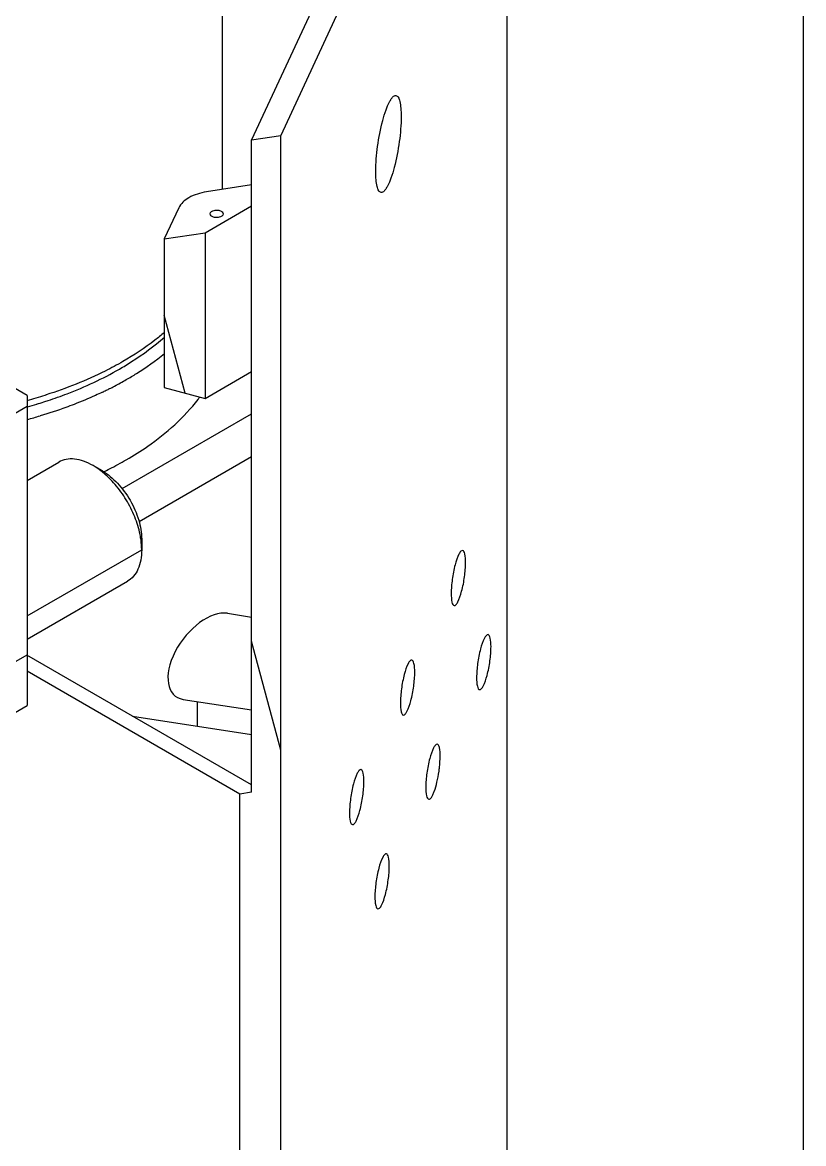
# Model space of a CAD drawing. Header units: millimetres. Extents: x 0 to 1189, y 0 to 841.
# Drawn here: x 1069.7 to 1189, y 201.2 to 372.4 of the extents above; entities that cross this region are included whole.
import ezdxf

# ---------------------------------------------------------------- set-up
doc = ezdxf.new("R2010")
doc.units = ezdxf.units.MM
doc.header["$LTSCALE"] = 65.395
doc.layers.get('0').update_dxf_attribs({"linetype": 'CONTINUOUS'})
doc.layers.add('AXIS', color=7, linetype='CONTINUOUS')
doc.layers.add('SURFACES', color=7, linetype='CONTINUOUS')

msp = doc.modelspace()

# ---------------------------------------------------------------- hatches: boundary and pattern name
at = {"linetype": 'Continuous'}
h = msp.add_hatch(dxfattribs=at)
h.set_pattern_fill('DEFAULT__2', color=2, scale=24.760129, angle=285, style=0, pattern_type=0)
h.set_pattern_definition([(285, (0, 0), (23.91645, 6.4084), [])])
edge = h.paths.add_edge_path()
edge.add_line((972.14, 59.58), (1104.7, 80.09))
edge.add_line((972.14, 80), (972.14, 59.58))
edge.add_line((972.14, 80), (1102.91, 100.23))
edge.add_line((1102.91, 100.23), (1102.91, 254.54))
edge.add_line((1104.7, 254.82), (1102.91, 254.54))
edge.add_line((1104.7, 254.82), (1104.7, 354.43))
edge.add_line((1104.7, 354.43), (1109.16, 355.12))
edge.add_line((1109.16, 77.51), (1109.16, 355.12))
edge.add_line((1109.16, 77.51), (1104.7, 76.82))
edge.add_line((1104.7, 76.82), (1104.7, 80.09))
edge = h.paths.add_edge_path()
edge.add_line((985.56, 322.94), (972.18, 320.87))
edge.add_line((985.56, 322.94), (985.56, 304.65))
edge.add_line((972.18, 302.58), (985.56, 304.65))
edge.add_line((972.18, 320.87), (972.18, 302.58))
edge = h.paths.add_edge_path()
edge.add_line((1091.36, 339.31), (1097.6, 340.27))
edge.add_line((1097.6, 340.27), (1097.6, 314.96))
edge.add_line((1091.36, 316.63), (1097.6, 314.96))
edge.add_line((1091.36, 339.31), (1091.36, 316.63))

# ---------------------------------------------------------------- linework, layer by layer
at = {"color": 7, "linetype": 'Continuous'}
for p, q in [((1189, 0), (1189, 841)), ((1139.26, 428.9), (1104.7, 354.43)), ((1143.72, 429.59), (1109.16, 355.12)), ((1070.41, 315.42), (985.56, 364.41)), ((1104.7, 354.43), (1109.16, 355.12)), ((1104.7, 254.82), (1104.7, 354.43)), ((1109.16, 77.51), (1109.16, 355.12)), ((1104.7, 347.56), (1097.8, 346.49)), ((1097.6, 340.27), (1104.7, 344.37)), ((1093.56, 344.04), (1091.36, 339.31)), ((1091.36, 339.31), (1097.6, 340.27)), ((1091.36, 339.31), (1091.36, 316.63)), ((1097.6, 340.27), (1097.6, 314.96)), ((1097.6, 314.96), (1104.7, 319.06)), ((1070.41, 315.42), (1070.41, 268.06)), ((1091.36, 316.63), (1097.6, 314.96)), ((1033.64, 292.55), (1070.41, 313.78)), ((1070.41, 313.67), (1070.44, 313.68)), ((1070.42, 313.66), (1070.45, 313.67)), ((1084.93, 301.19), (1104.7, 312.6)), ((1070.41, 302.44), (1075.23, 305.22)), ((1087.52, 296.15), (1104.7, 306.07)), ((1081.9, 303.89), (1080.48, 304.7)), ((1087.91, 293.48), (1087.91, 291.84)), ((1070.41, 281.74), (1087.91, 291.84)), ((1070.41, 278.19), (1085.73, 287.04)), ((1101.02, 282.15), (1104.7, 281.58)), ((1033.64, 254.59), (1070.41, 275.82)), ((1104.7, 255.96), (1070.39, 275.77)), ((1102.91, 254.54), (1070.41, 273.31)), ((1094.26, 269.01), (1104.7, 267.4)), ((1065.46, 265.2), (1070.41, 268.06)), ((1086.51, 266.46), (1104.7, 263.65)), ((1104.7, 254.82), (1102.91, 254.54)), ((1102.91, 100.23), (1102.91, 254.54))]:
    msp.add_line(p, q, dxfattribs=at)
at = {"color": 9, "linetype": 'Continuous'}
for centre, radius, start, end in [((1051.57, 384.04), 71.89, 285.1961, 287.4912), ((1052.14, 382.23), 70, 287.497, 287.6107)]:
    msp.add_arc(centre, radius, start, end, dxfattribs=at)
at = {"color": 7, "linetype": 'Continuous'}
for centre, radius, start, end in [((1075.45, 330.93), 26.52, 322.593, 323.5677), ((1051.23, 382.66), 71.62, 285.5661, 286.7527), ((1051.76, 380.88), 69.76, 286.7537, 287.6952), ((1052.16, 379.63), 68.45, 287.6964, 288.264), ((1075.19, 291.63), 12.73, 6.9359, 10.075)]:
    msp.add_arc(centre, radius, start, end, dxfattribs=at)
for points, knots in [([(1084.51, 319.44), (1085.14, 319.81), (1087.54, 321.27), (1089.81, 322.95), (1091.37, 324.32)], [0, 0, 0, 0, 0.259143, 1, 1, 1, 1]), ([(1073.61, 314.63), (1074.59, 314.96), (1078.34, 316.29), (1081.96, 317.97), (1084.51, 319.44)], [0, 0, 0, 0, 0.259572, 1, 1, 1, 1]), ([(1085.56, 305.59), (1086.68, 306.23), (1090.73, 308.79), (1094.39, 312.04), (1096.52, 314.82)], [0, 0, 0, 0, 0.270132, 1, 1, 1, 1]), ([(1080.48, 304.7), (1080.02, 304.97), (1079.11, 305.41), (1077.7, 305.75), (1076.38, 305.71), (1075.58, 305.42), (1075.23, 305.22)], [0, 0, 0, 0, 0.289801, 0.54905, 0.782229, 1, 1, 1, 1]), ([(1082.1, 303.76), (1082.4, 303.9), (1083.57, 304.48), (1084.72, 305.1), (1085.56, 305.59)], [0, 0, 0, 0, 0.254117, 1, 1, 1, 1]), ([(1082.13, 303.54), (1082, 303.65), (1081.48, 304.07), (1080.92, 304.45), (1080.48, 304.7)], [0, 0, 0, 0, 0.259169, 1, 1, 1, 1]), ([(1081.9, 303.89), (1082.75, 303.39), (1084.37, 302.04), (1086.25, 299.46), (1087.54, 296.54), (1087.91, 294.46), (1087.91, 293.48)], [0, 0, 0, 0, 0.237219, 0.499999, 0.762775, 1, 1, 1, 1]), ([(1087.72, 293.86), (1087.56, 294.77), (1087.04, 296.6), (1085.8, 299.2), (1084.17, 301.57), (1082.84, 302.94), (1082.13, 303.54)], [0, 0, 0, 0, 0.243449, 0.500002, 0.756549, 1, 1, 1, 1]), ([(1087.91, 291.84), (1087.91, 291.95), (1087.9, 292.39), (1087.86, 292.84), (1087.82, 293.17)], [0, 0, 0, 0, 0.243262, 1, 1, 1, 1]), ([(1087.91, 291.84), (1087.91, 291.31), (1087.83, 290.3), (1087.42, 288.91), (1086.73, 287.78), (1086.08, 287.24), (1085.73, 287.04)], [0, 0, 0, 0, 0.289805, 0.549049, 0.782232, 1, 1, 1, 1])]:
    msp.add_open_spline(points, degree=3, knots=knots, dxfattribs=at)
at = {"color": 9, "linetype": 'Continuous'}
for points, knots in [([(1091.36, 325.02), (1090.89, 324.62), (1088.89, 322.99), (1086.73, 321.57), (1085.03, 320.59)], [0, 0, 0, 0, 0.240402, 1, 1, 1, 1]), ([(1085.03, 320.59), (1084.15, 320.08), (1080.39, 318.07), (1076.41, 316.49), (1073.31, 315.51)], [0, 0, 0, 0, 0.238715, 1, 1, 1, 1])]:
    msp.add_open_spline(points, degree=3, knots=knots, dxfattribs=at)
at = {"layer": 'AXIS', "color": 7, "linetype": 'Continuous'}
msp.add_line((1096.41, 264.93), (1096.41, 268.68), dxfattribs=at)
msp.add_ellipse((1097.64, 275.58), major_axis=(4.57, 6.08), ratio=0.565745, start_param=0.294003, end_param=3.435595, dxfattribs=at)
for points, knots in [([(1123.66, 349.63), (1123.66, 350.91), (1123.89, 353.52), (1124.49, 356.65), (1125.17, 358.91), (1125.61, 360.01), (1126, 360.67), (1126.28, 361.05), (1126.58, 361.25), (1126.75, 361.22)], [0, 0, 0, 0, 0.310808, 0.635531, 0.774092, 0.883589, 0.925413, 0.958197, 1, 1, 1, 1]), ([(1126.75, 361.22), (1126.89, 361.2), (1127.18, 360.9), (1127.37, 360.21), (1127.52, 359.21), (1127.54, 358.43), (1127.54, 357.99)], [0, 0, 0, 0, 0.122261, 0.324572, 0.620348, 1, 1, 1, 1]), ([(1127.54, 357.99), (1127.54, 356.72), (1127.31, 354.11), (1126.72, 350.97), (1126.04, 348.72), (1125.59, 347.61), (1125.21, 346.95), (1124.93, 346.58), (1124.63, 346.37), (1124.46, 346.4)], [0, 0, 0, 0, 0.310808, 0.635531, 0.774092, 0.883589, 0.925413, 0.958197, 1, 1, 1, 1]), ([(1124.46, 346.4), (1124.32, 346.42), (1124.02, 346.73), (1123.83, 347.41), (1123.68, 348.42), (1123.66, 349.19), (1123.66, 349.63)], [0, 0, 0, 0, 0.122261, 0.324572, 0.620348, 1, 1, 1, 1]), ([(1136.93, 291.74), (1136.83, 291.75), (1136.57, 291.57), (1136.17, 290.85), (1135.69, 289.39), (1135.31, 287.37), (1135.18, 285.89), (1135.18, 285.17)], [0, 0, 0, 0, 0.041763, 0.11613, 0.363934, 0.688881, 1, 1, 1, 1]), ([(1137.38, 289.91), (1137.38, 290.35), (1137.35, 290.93), (1137.17, 291.55), (1137.01, 291.72), (1136.93, 291.74)], [0, 0, 0, 0, 0.674913, 0.87755, 1, 1, 1, 1]), ([(1135.63, 283.34), (1135.73, 283.32), (1135.98, 283.5), (1136.39, 284.23), (1136.87, 285.68), (1137.25, 287.7), (1137.38, 289.18), (1137.38, 289.91)], [0, 0, 0, 0, 0.041763, 0.11613, 0.363934, 0.688881, 1, 1, 1, 1]), ([(1135.18, 285.17), (1135.18, 284.73), (1135.21, 284.14), (1135.38, 283.52), (1135.55, 283.35), (1135.63, 283.34)], [0, 0, 0, 0, 0.674913, 0.87755, 1, 1, 1, 1]), ([(1140.81, 278.89), (1140.72, 278.9), (1140.46, 278.72), (1140.05, 278), (1139.57, 276.54), (1139.19, 274.52), (1139.06, 273.04), (1139.06, 272.32)], [0, 0, 0, 0, 0.041763, 0.11613, 0.363934, 0.688881, 1, 1, 1, 1]), ([(1141.26, 277.06), (1141.26, 277.5), (1141.23, 278.08), (1141.06, 278.7), (1140.89, 278.87), (1140.81, 278.89)], [0, 0, 0, 0, 0.674913, 0.87755, 1, 1, 1, 1]), ([(1139.51, 270.49), (1139.61, 270.47), (1139.87, 270.65), (1140.27, 271.38), (1140.75, 272.83), (1141.13, 274.85), (1141.26, 276.33), (1141.26, 277.06)], [0, 0, 0, 0, 0.041763, 0.11613, 0.363934, 0.688881, 1, 1, 1, 1]), ([(1129.17, 275.01), (1129.07, 275.02), (1128.81, 274.84), (1128.41, 274.12), (1127.93, 272.66), (1127.55, 270.64), (1127.42, 269.16), (1127.42, 268.44)], [0, 0, 0, 0, 0.041763, 0.11613, 0.363934, 0.688881, 1, 1, 1, 1]), ([(1129.62, 273.18), (1129.62, 273.62), (1129.59, 274.2), (1129.41, 274.82), (1129.24, 274.99), (1129.17, 275.01)], [0, 0, 0, 0, 0.674913, 0.87755, 1, 1, 1, 1]), ([(1127.86, 266.61), (1127.96, 266.59), (1128.22, 266.77), (1128.62, 267.5), (1129.1, 268.95), (1129.48, 270.97), (1129.62, 272.45), (1129.62, 273.18)], [0, 0, 0, 0, 0.041763, 0.11613, 0.363934, 0.688881, 1, 1, 1, 1]), ([(1139.06, 272.32), (1139.06, 271.88), (1139.09, 271.3), (1139.27, 270.67), (1139.43, 270.5), (1139.51, 270.49)], [0, 0, 0, 0, 0.674913, 0.87755, 1, 1, 1, 1]), ([(1127.42, 268.44), (1127.42, 268), (1127.44, 267.41), (1127.62, 266.79), (1127.79, 266.62), (1127.86, 266.61)], [0, 0, 0, 0, 0.674913, 0.87755, 1, 1, 1, 1]), ([(1133.05, 262.16), (1132.95, 262.17), (1132.69, 261.99), (1132.29, 261.27), (1131.81, 259.81), (1131.43, 257.79), (1131.3, 256.31), (1131.3, 255.59)], [0, 0, 0, 0, 0.041763, 0.11613, 0.363934, 0.688881, 1, 1, 1, 1]), ([(1133.5, 260.33), (1133.5, 260.77), (1133.47, 261.35), (1133.29, 261.97), (1133.13, 262.14), (1133.05, 262.16)], [0, 0, 0, 0, 0.674913, 0.87755, 1, 1, 1, 1]), ([(1133.32, 258.03), (1133.35, 258.23), (1133.44, 258.99), (1133.5, 259.76), (1133.5, 260.33)], [0, 0, 0, 0, 0.265975, 1, 1, 1, 1]), ([(1121.4, 258.28), (1121.3, 258.29), (1121.05, 258.11), (1120.64, 257.39), (1120.16, 255.93), (1119.78, 253.91), (1119.65, 252.43), (1119.65, 251.71)], [0, 0, 0, 0, 0.041763, 0.11613, 0.363934, 0.688881, 1, 1, 1, 1]), ([(1121.85, 256.45), (1121.85, 256.88), (1121.82, 257.47), (1121.65, 258.09), (1121.48, 258.26), (1121.4, 258.28)], [0, 0, 0, 0, 0.674913, 0.87755, 1, 1, 1, 1]), ([(1131.75, 253.76), (1131.91, 253.73), (1132.17, 254.04), (1132.39, 254.46), (1132.71, 255.24), (1133.04, 256.43), (1133.24, 257.47), (1133.32, 258.03)], [0, 0, 0, 0, 0.105593, 0.201102, 0.324464, 0.637847, 1, 1, 1, 1]), ([(1120.1, 249.88), (1120.2, 249.86), (1120.46, 250.04), (1120.86, 250.76), (1121.34, 252.22), (1121.72, 254.24), (1121.85, 255.72), (1121.85, 256.45)], [0, 0, 0, 0, 0.041763, 0.11613, 0.363934, 0.688881, 1, 1, 1, 1]), ([(1131.3, 255.59), (1131.3, 255.15), (1131.33, 254.57), (1131.5, 253.94), (1131.67, 253.77), (1131.75, 253.76)], [0, 0, 0, 0, 0.674913, 0.87755, 1, 1, 1, 1]), ([(1119.65, 251.71), (1119.65, 251.27), (1119.68, 250.68), (1119.86, 250.06), (1120.02, 249.89), (1120.1, 249.88)], [0, 0, 0, 0, 0.674913, 0.87755, 1, 1, 1, 1]), ([(1125.28, 245.43), (1125.19, 245.44), (1124.93, 245.26), (1124.52, 244.54), (1124.05, 243.08), (1123.66, 241.06), (1123.53, 239.58), (1123.53, 238.86)], [0, 0, 0, 0, 0.041763, 0.11613, 0.363934, 0.688881, 1, 1, 1, 1]), ([(1125.73, 243.6), (1125.73, 244.04), (1125.7, 244.62), (1125.53, 245.24), (1125.36, 245.41), (1125.28, 245.43)], [0, 0, 0, 0, 0.674913, 0.87755, 1, 1, 1, 1]), ([(1123.98, 237.03), (1124.08, 237.01), (1124.34, 237.19), (1124.74, 237.92), (1125.22, 239.37), (1125.6, 241.39), (1125.73, 242.87), (1125.73, 243.6)], [0, 0, 0, 0, 0.041763, 0.11613, 0.363934, 0.688881, 1, 1, 1, 1]), ([(1123.53, 238.86), (1123.53, 238.42), (1123.56, 237.84), (1123.74, 237.21), (1123.9, 237.04), (1123.98, 237.03)], [0, 0, 0, 0, 0.674913, 0.87755, 1, 1, 1, 1])]:
    msp.add_open_spline(points, degree=3, knots=knots, dxfattribs=at)
at = {"layer": 'SURFACES', "color": 7, "linetype": 'Continuous'}
for p, q in [((1143.72, 151.98), (1143.72, 429.59)), ((1100.26, 346.87), (1100.26, 414.04))]:
    msp.add_line(p, q, dxfattribs=at)
for centre, radius, start, end in [((1058.62, 364.71), 54.07, 296.8252, 297.7083), ((1059.89, 362.32), 51.36, 297.696, 299.9852), ((1057.56, 366.84), 56.45, 295.5485, 296.2219), ((1057.93, 366.08), 55.6, 296.2228, 296.5328), ((1058.16, 365.62), 55.08, 296.5328, 296.827), ((1051.23, 383.55), 74.33, 284.9625, 286.561)]:
    msp.add_arc(centre, radius, start, end, dxfattribs=at)
for points, knots in [([(1097.8, 346.49), (1096.87, 346.35), (1095.23, 345.88), (1093.87, 344.71), (1093.56, 344.04)], [0, 0, 0, 0, 0.563523, 1, 1, 1, 1]), ([(1098.35, 343.15), (1098.35, 343.42), (1098.92, 343.73), (1099.53, 343.74), (1099.91, 343.65), (1100.06, 343.56)], [0, 0, 0, 0, 0.422456, 0.722247, 1, 1, 1, 1]), ([(1098.65, 342.74), (1098.6, 342.77), (1098.46, 342.86), (1098.35, 343.03), (1098.35, 343.15)], [0, 0, 0, 0, 0.294485, 1, 1, 1, 1]), ([(1100.35, 343.15), (1100.35, 342.88), (1099.79, 342.56), (1099.18, 342.56), (1098.8, 342.65), (1098.65, 342.74)], [0, 0, 0, 0, 0.422456, 0.722247, 1, 1, 1, 1]), ([(1100.06, 343.56), (1100.1, 343.53), (1100.24, 343.44), (1100.35, 343.27), (1100.35, 343.15)], [0, 0, 0, 0, 0.294485, 1, 1, 1, 1]), ([(1085.56, 317.83), (1086.09, 318.14), (1088.1, 319.35), (1090.03, 320.72), (1091.38, 321.83)], [0, 0, 0, 0, 0.258469, 1, 1, 1, 1]), ([(1081.9, 315.91), (1081.56, 315.75), (1080.14, 315.08), (1078.69, 314.48), (1077.59, 314.05)], [0, 0, 0, 0, 0.245957, 1, 1, 1, 1]), ([(1077.59, 314.05), (1077.17, 313.89), (1075.47, 313.26), (1073.74, 312.69), (1072.42, 312.3)], [0, 0, 0, 0, 0.246265, 1, 1, 1, 1])]:
    msp.add_open_spline(points, degree=3, knots=knots, dxfattribs=at)

doc.saveas('drawing.dxf')
